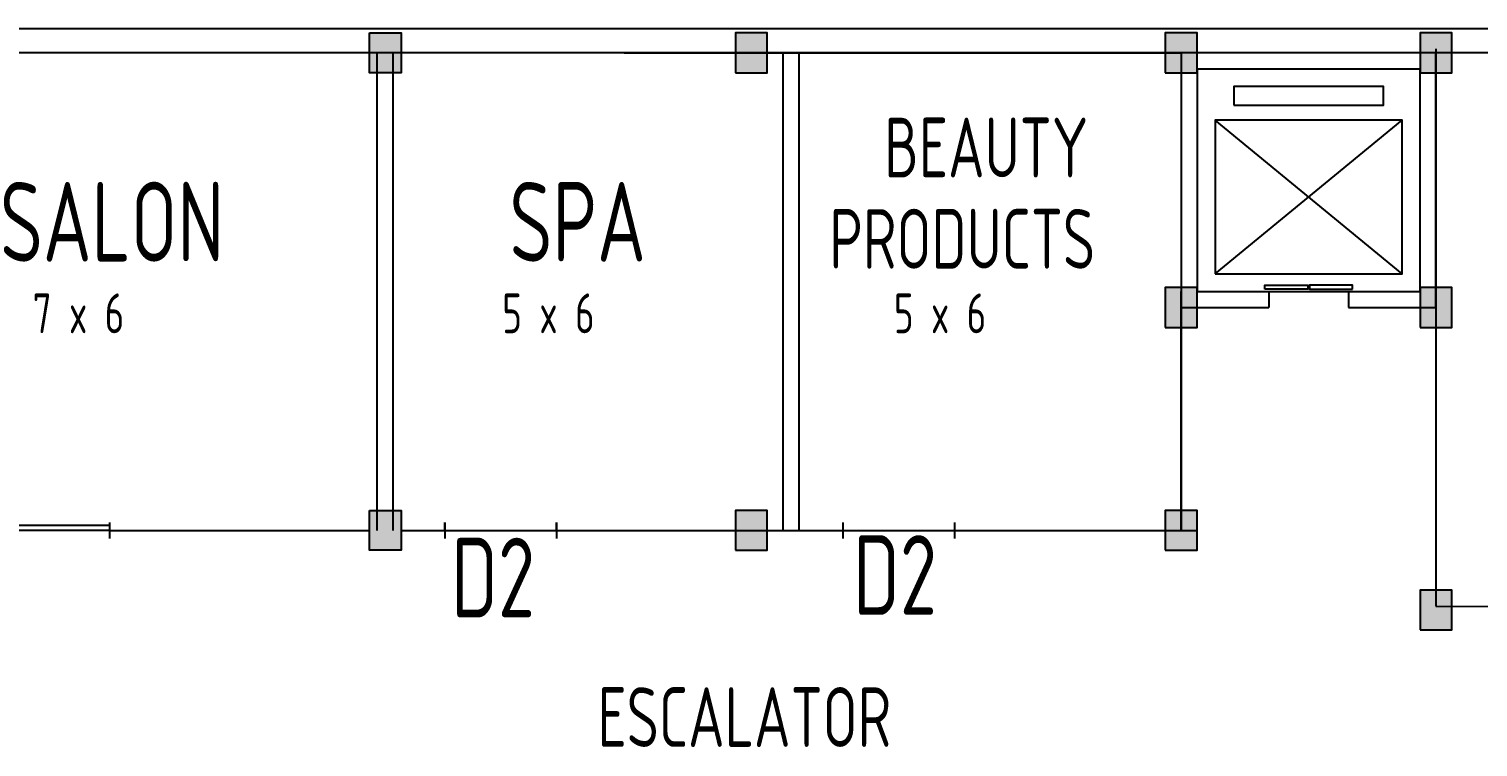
# Model space of a CAD drawing. Header units: millimetres. Extents: x 0 to 371, y 0 to 131.
# Drawn here: x 112.65 to 130.85, y 64.1 to 73.12 of the extents above; entities that cross this region are included whole.
import ezdxf

# ---------------------------------------------------------------- set-up
doc = ezdxf.new("R2010")
doc.units = ezdxf.units.MM
for name, color, linetype in [('COL_FILL', 8, 'Continuous'), ('COLUMN', 7, 'Continuous'), ('DOORS', 2, 'Continuous'), ('STAIR', 2, 'Continuous'), ('WALL', 7, 'Continuous'), ('WINDOW', 2, 'Continuous')]:
    doc.layers.add(name, color=color, linetype=linetype)
doc.styles.add('YQ_DIM', font='SUPEROS.SHX', dxfattribs={"width": 0.8, "bigfont": 'HZDX.SHX'})
doc.styles.add('YQ_TEXT', font='SUPEROS.SHX', dxfattribs={"width": 0.8, "bigfont": 'HZDX.SHX'})

# ---------------------------------------------------------------- blocks, each defined once
blk = doc.blocks.new('WD_2TLP')
for p, q in [((-0.5, 0.3), (0.0141, 0.3)), ((0.0141, 0), (0.0141, 0.3)), ((-0.5, 0), (0.5, 0)), ((-0.0141, -0.3), (-0.0141, 0)), ((-0.0141, -0.3), (0.5, -0.3))]:
    blk.add_line(p, q)

msp = doc.modelspace()

# ---------------------------------------------------------------- hatches: boundary and pattern name
at = {"layer": 'COL_FILL'}
h = msp.add_hatch(color=256, dxfattribs=at)
h.dxf.hatch_style = 1
h.paths.add_polyline_path([(116.922, 73.0702), (117.322, 73.0702), (117.322, 72.5702), (116.922, 72.5702)])
h = msp.add_hatch(color=256, dxfattribs=at)
h.dxf.hatch_style = 1
h.paths.add_polyline_path([(121.522, 72.5702), (121.922, 72.5702), (121.922, 73.0702), (121.522, 73.0702)])
h = msp.add_hatch(color=256, dxfattribs=at)
h.dxf.hatch_style = 1
h.paths.add_polyline_path([(126.922, 72.5702), (127.322, 72.5702), (127.322, 73.0702), (126.922, 73.0702)])
h = msp.add_hatch(color=256, dxfattribs=at)
h.dxf.hatch_style = 1
h.paths.add_polyline_path([(130.122, 72.5702), (130.522, 72.5702), (130.522, 73.0702), (130.122, 73.0702)])
h = msp.add_hatch(color=256, dxfattribs=at)
h.dxf.hatch_style = 1
h.paths.add_polyline_path([(126.922, 69.3702), (127.322, 69.3702), (127.322, 69.8702), (126.922, 69.8702)])
h = msp.add_hatch(color=256, dxfattribs=at)
h.dxf.hatch_style = 1
h.paths.add_polyline_path([(130.122, 69.3702), (130.522, 69.3702), (130.522, 69.8702), (130.122, 69.8702)])
h = msp.add_hatch(color=256, dxfattribs=at)
h.dxf.hatch_style = 1
h.paths.add_polyline_path([(116.922, 67.0702), (117.322, 67.0702), (117.322, 66.5702), (116.922, 66.5702)])
h = msp.add_hatch(color=256, dxfattribs=at)
h.dxf.hatch_style = 1
h.paths.add_polyline_path([(121.522, 66.5702), (121.922, 66.5702), (121.922, 67.0702), (121.522, 67.0702)])
h = msp.add_hatch(color=256, dxfattribs=at)
h.dxf.hatch_style = 1
h.paths.add_polyline_path([(126.922, 66.5702), (127.322, 66.5702), (127.322, 67.0702), (126.922, 67.0702)])
h = msp.add_hatch(color=256, dxfattribs=at)
h.dxf.hatch_style = 1
h.paths.add_polyline_path([(130.122, 65.5702), (130.522, 65.5702), (130.522, 66.0702), (130.122, 66.0702)])

# ---------------------------------------------------------------- linework, layer by layer
for p, q in [((152.2362, 73.1202), (94.9978, 73.1202)), ((130.322, 72.8702), (130.322, 65.8702)), ((152.122, 72.8202), (95.122, 72.8202)), ((120.122, 72.8202), (127.122, 72.8202)), ((127.122, 72.8202), (127.122, 66.8202)), ((127.122, 72.8202), (127.122, 72.6202)), ((130.322, 69.6202), (130.322, 72.8202)), ((127.322, 72.6202), (127.322, 69.8202)), ((127.322, 72.6202), (130.122, 72.6202)), ((130.122, 69.8202), (130.122, 72.6202)), ((127.122, 66.8202), (127.122, 69.8202)), ((127.322, 69.8202), (128.2227, 69.8202)), ((128.2227, 69.8202), (128.2227, 69.6202)), ((129.2227, 69.8202), (130.122, 69.8202)), ((129.2227, 69.8202), (129.2227, 69.6202)), ((127.122, 69.6202), (128.2227, 69.6202)), ((129.2227, 69.6202), (130.322, 69.6202)), ((113.6554, 66.9202), (113.6554, 66.7202)), ((113.6554, 66.8202), (116.922, 66.8202)), ((117.322, 66.8202), (117.8708, 66.8202)), ((117.8708, 66.8202), (117.8708, 66.9202)), ((117.8708, 66.9202), (117.8708, 66.7202)), ((119.2733, 66.8202), (119.2733, 66.9202)), ((119.2733, 66.9202), (119.2733, 66.7202)), ((119.2733, 66.8202), (122.122, 66.8202)), ((122.122, 66.8202), (122.322, 66.8202)), ((122.322, 66.8202), (122.8708, 66.8202)), ((122.8708, 66.9202), (122.8708, 66.7202)), ((124.2733, 66.9202), (124.2733, 66.7202)), ((124.2733, 66.8202), (126.922, 66.8202)), ((126.922, 66.8202), (127.322, 66.8202)), ((130.322, 65.8702), (139.872, 65.8288))]:
    msp.add_line(p, q)
at = {"layer": 'COLUMN'}
for points in [[(116.922, 73.0702), (117.322, 73.0702), (117.322, 72.5702), (116.922, 72.5702)], [(121.522, 72.5702), (121.922, 72.5702), (121.922, 73.0702), (121.522, 73.0702)], [(126.922, 72.5702), (127.322, 72.5702), (127.322, 73.0702), (126.922, 73.0702)], [(130.122, 72.5702), (130.522, 72.5702), (130.522, 73.0702), (130.122, 73.0702)], [(126.922, 69.3702), (127.322, 69.3702), (127.322, 69.8702), (126.922, 69.8702)], [(130.122, 69.3702), (130.522, 69.3702), (130.522, 69.8702), (130.122, 69.8702)], [(116.922, 67.0702), (117.322, 67.0702), (117.322, 66.5702), (116.922, 66.5702)], [(121.522, 66.5702), (121.922, 66.5702), (121.922, 67.0702), (121.522, 67.0702)], [(126.922, 66.5702), (127.322, 66.5702), (127.322, 67.0702), (126.922, 67.0702)], [(130.122, 65.5702), (130.522, 65.5702), (130.522, 66.0702), (130.122, 66.0702)]]:
    msp.add_lwpolyline(points, close=True, dxfattribs=at)
at = {"layer": 'DOORS'}
for p, q in [((117.8708, 66.8202), (119.2733, 66.8202)), ((122.8708, 66.8202), (124.2733, 66.8202))]:
    msp.add_line(p, q, dxfattribs=at)
at = {"layer": 'STAIR'}
for p, q in [((127.5472, 70.0441), (129.8981, 71.9729)), ((129.8981, 70.0441), (127.5472, 71.9729))]:
    msp.add_line(p, q, dxfattribs=at)
for points in [[(127.7823, 72.1611), (129.663, 72.1611), (129.663, 72.3963), (127.7823, 72.3963)], [(127.5472, 70.0441), (129.8981, 70.0441), (129.8981, 71.9729), (127.5472, 71.9729)]]:
    msp.add_lwpolyline(points, close=True, dxfattribs=at)
at = {"layer": 'WALL'}
for p, q in [((117.022, 66.8202), (117.022, 72.8202)), ((117.222, 66.8202), (117.222, 72.8202)), ((122.122, 66.8202), (122.122, 72.8202)), ((122.322, 66.8202), (122.322, 72.8202))]:
    msp.add_line(p, q, dxfattribs=at)
at = {"layer": 'WINDOW'}
msp.add_line((128.2227, 69.8202), (129.2227, 69.8202), dxfattribs=at)
for points in [[(128.1727, 69.8502), (128.1727, 69.9002), (128.7127, 69.9002), (128.7127, 69.8502)], [(129.2727, 69.8502), (129.2727, 69.9002), (128.7327, 69.9002), (128.7327, 69.8502)]]:
    msp.add_lwpolyline(points, close=True, dxfattribs=at)

# ---------------------------------------------------------------- block references
at = {"layer": 'WINDOW', "xscale": -2.866666666665878, "yscale": 0.2000000000000455, "zscale": 2.866666666665878}
msp.add_blockref('WD_2TLP', (112.222, 66.8202), dxfattribs=at)

# ---------------------------------------------------------------- texts
at = {"color": 250, "width": 0.8}
for s, height, style, p in [('BEAUTY', 0.75, 'YQ_TEXT', (123.3899, 71.2558)), ('SALON', 1, 'YQ_TEXT', (112.2813, 70.1981)), ('SPA', 1, 'YQ_TEXT', (118.6827, 70.1981)), ('PRODUCTS', 0.75, 'YQ_TEXT', (122.7015, 70.1092)), ('7 x 6', 0.5, 'YQ_TEXT', (112.6919, 69.2976)), ('5 x 6 ', 0.5, 'YQ_TEXT', (118.5918, 69.2976)), ('5 x 6 ', 0.5, 'YQ_TEXT', (123.5121, 69.2976)), ('D2', 1, 'YQ_DIM', (117.9503, 65.728)), ('D2', 1, 'YQ_DIM', (122.9999, 65.76)), ('ESCALATOR', 0.75, 'YQ_TEXT', (119.7886, 64.1003))]:
    msp.add_text(s, height=height, dxfattribs=dict(at, style=style)).set_placement(p)

doc.saveas('drawing.dxf')
